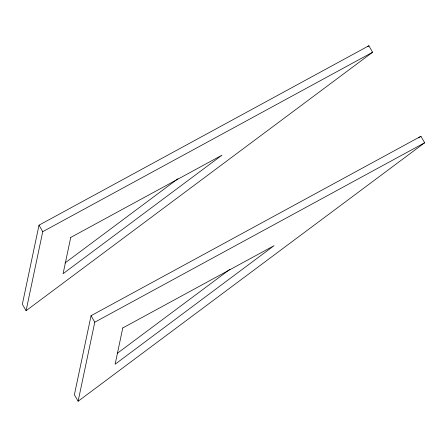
<?xml version="1.0" encoding="UTF-8"?>
<svg xmlns="http://www.w3.org/2000/svg" width="447" height="447" viewBox="0 0 447 447"><rect width="100%" height="100%" fill="white"/><g stroke="black" fill="none" stroke-linecap="round" stroke-linejoin="round"><path stroke-width="0.67" d="M39.012 225.171L22.35 304.228L26.077 310.721L372.608 52.249L368.881 45.756L39.012 225.171L42.739 231.663L26.077 310.721M91.054 315.699L74.392 394.751L78.119 401.244L424.65 142.772L420.923 136.279L91.054 315.699L94.781 322.192L78.119 401.244M64.955 263.026L177.984 178.722M367.758 46.589L368.881 45.756M117.555 353.136L230.026 269.245M418.683 137.95L420.923 136.279M42.739 231.663L372.608 52.249M94.781 322.192L424.65 142.772M70.727 237.441L63.088 273.693L221.997 155.165L70.727 237.441M122.769 327.964L115.13 364.216L274.039 245.688L122.769 327.964"/></g></svg>
